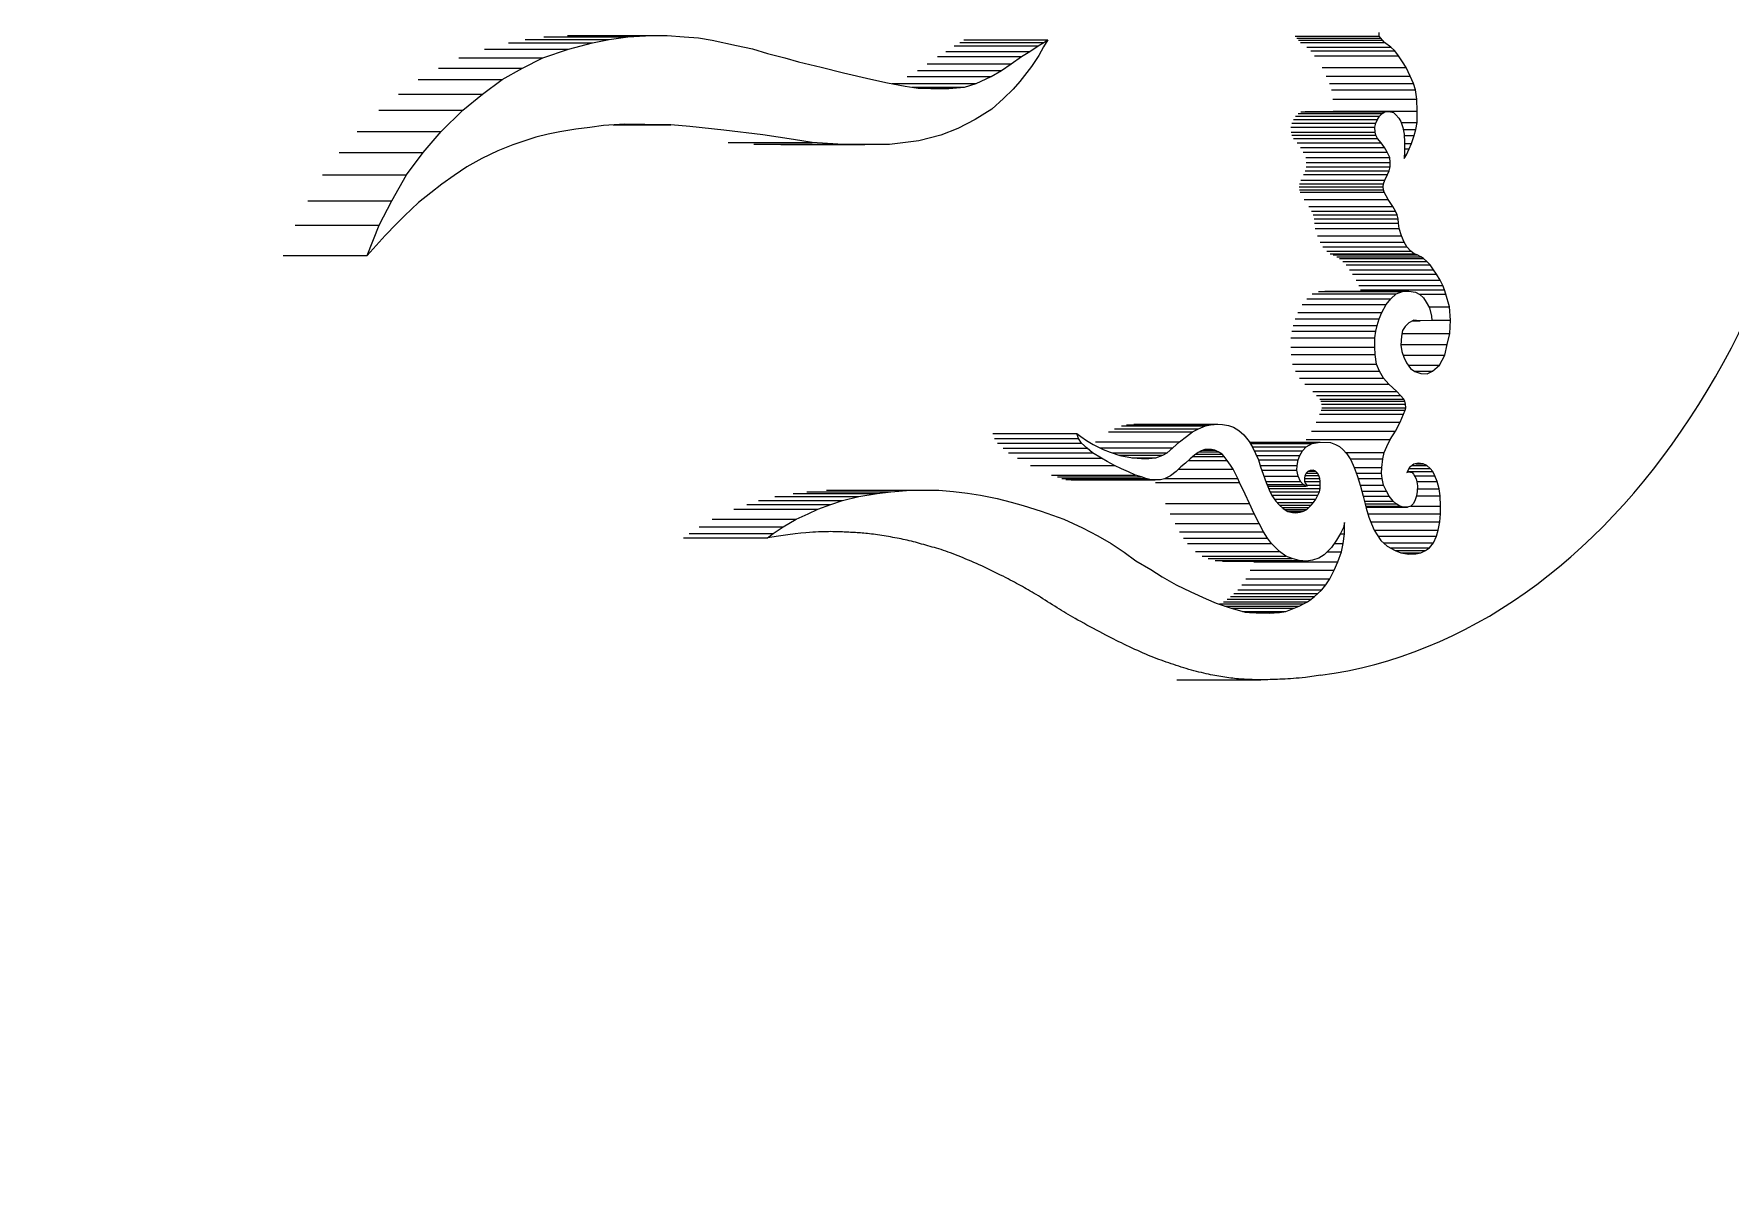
# Model space of a CAD drawing. Header units: inches. Extents: x 20 to 536, y 8 to 344.
# Drawn here: x 132.469 to 133.362, y 128.641 to 129.25 of the extents above; entities that cross this region are included whole.
import ezdxf

# ---------------------------------------------------------------- set-up
doc = ezdxf.new("R2010")
doc.units = ezdxf.units.IN
doc.header["$LTSCALE"] = 16
doc.header["$MEASUREMENT"] = 0
doc.layers.add('Visible (ANSI)', color=7, linetype='Continuous', lineweight=50)

msp = doc.modelspace()

# ---------------------------------------------------------------- linework, layer by layer
at = {"layer": 'Visible (ANSI)', "linetype": 'Continuous', "lineweight": 18}
for p, q in [((132.750077, 129.248725), (132.794271, 129.248725)), ((132.758245, 129.248742), (132.802439, 129.248742)), ((132.781835, 129.248072), (132.794271, 129.248725)), ((132.794271, 129.248725), (132.802439, 129.248742)), ((132.802439, 129.248742), (132.811477, 129.248097)), ((133.132948, 129.248446), (133.177142, 129.248446)), ((133.177142, 129.248446), (133.177051, 129.250397)), ((133.177953, 129.24733), (133.177142, 129.248446)), ((132.706282, 129.241606), (132.750476, 129.241606)), ((132.718937, 129.244876), (132.763131, 129.244876)), ((132.72766, 129.246663), (132.771855, 129.246663)), ((132.737053, 129.236943), (132.750476, 129.241606)), ((132.73764, 129.248072), (132.781835, 129.248072)), ((132.750476, 129.241606), (132.763131, 129.244876)), ((132.763131, 129.244876), (132.771855, 129.246663)), ((132.771855, 129.246663), (132.781835, 129.248072)), ((132.811477, 129.248097), (132.818977, 129.247559)), ((132.818977, 129.247559), (132.826196, 129.2462)), ((132.826196, 129.2462), (132.838848, 129.243446)), ((132.838848, 129.243446), (132.84732, 129.241704)), ((132.84732, 129.241704), (132.855319, 129.239275)), ((132.949145, 129.240382), (132.993339, 129.240382)), ((132.953441, 129.243314), (132.997635, 129.243314)), ((132.956403, 129.245134), (133.000597, 129.245134)), ((132.958509, 129.246494), (133.002703, 129.246494)), ((132.988944, 129.237721), (132.993339, 129.240382)), ((132.993339, 129.240382), (132.997635, 129.243314)), ((132.997635, 129.243314), (133.000597, 129.245134)), ((133.000537, 129.242743), (132.998051, 129.238261)), ((133.002703, 129.246494), (133.000537, 129.242743)), ((133.000597, 129.245134), (133.002703, 129.246494)), ((133.133759, 129.24733), (133.177953, 129.24733)), ((133.134569, 129.246317), (133.178763, 129.246317)), ((133.135727, 129.245101), (133.179921, 129.245101)), ((133.13893, 129.242526), (133.183124, 129.242526)), ((133.141058, 129.240677), (133.185252, 129.240677)), ((133.178763, 129.246317), (133.177953, 129.24733)), ((133.179921, 129.245101), (133.178763, 129.246317)), ((133.183124, 129.242526), (133.179921, 129.245101)), ((133.185252, 129.240677), (133.183124, 129.242526)), ((133.187235, 129.238034), (133.185252, 129.240677)), ((132.682176, 129.231503), (132.72637, 129.231503)), ((132.692859, 129.236943), (132.737053, 129.236943)), ((132.715692, 129.225513), (132.72637, 129.231503)), ((132.72637, 129.231503), (132.737053, 129.236943)), ((132.855319, 129.239275), (132.864276, 129.236999)), ((132.864276, 129.236999), (132.871599, 129.234828)), ((132.871599, 129.234828), (132.883498, 129.232076)), ((132.883498, 129.232076), (132.895249, 129.229038)), ((132.939285, 129.233815), (132.98348, 129.233815)), ((132.94475, 129.237721), (132.988944, 129.237721)), ((132.978323, 129.230324), (132.98348, 129.233815)), ((132.98348, 129.233815), (132.988944, 129.237721)), ((132.994084, 129.232506), (132.987932, 129.224544)), ((132.998051, 129.238261), (132.994084, 129.232506)), ((133.143041, 129.238034), (133.187235, 129.238034)), ((133.147137, 129.231885), (133.191331, 129.231885)), ((133.189345, 129.234874), (133.187235, 129.238034)), ((133.191331, 129.231885), (133.189345, 129.234874)), ((133.193454, 129.227429), (133.191331, 129.231885)), ((132.671498, 129.225513), (132.715692, 129.225513)), ((132.705224, 129.217871), (132.715692, 129.225513)), ((132.895249, 129.229038), (132.909597, 129.225777)), ((132.909597, 129.225777), (132.918455, 129.223906)), ((132.918455, 129.223906), (132.927636, 129.222033)), ((132.920881, 129.223411), (132.965002, 129.223411)), ((132.927636, 129.222033), (132.934564, 129.221077)), ((132.928777, 129.227237), (132.972971, 129.227237)), ((132.931267, 129.221532), (132.95887, 129.221532)), ((132.934129, 129.230324), (132.978323, 129.230324)), ((132.950613, 129.220834), (132.95887, 129.221532)), ((132.95887, 129.221532), (132.965002, 129.223411)), ((132.965002, 129.223411), (132.972971, 129.227237)), ((132.972971, 129.227237), (132.978323, 129.230324)), ((132.987932, 129.224544), (132.984536, 129.220456)), ((133.14926, 129.227429), (133.193454, 129.227429)), ((133.150887, 129.223568), (133.195081, 129.223568)), ((133.195081, 129.223568), (133.193454, 129.227429)), ((133.196092, 129.220129), (133.195081, 129.223568)), ((132.66103, 129.217871), (132.705224, 129.217871)), ((132.69496, 129.209407), (132.705224, 129.217871)), ((132.934564, 129.221077), (132.941869, 129.220806)), ((132.941114, 129.220834), (132.950613, 129.220834)), ((132.941869, 129.220806), (132.950613, 129.220834)), ((132.979473, 129.215508), (132.973241, 129.210066)), ((132.984536, 129.220456), (132.979473, 129.215508)), ((133.151898, 129.220129), (133.196092, 129.220129)), ((133.152744, 129.215179), (133.196938, 129.215179)), ((133.196938, 129.215179), (133.196092, 129.220129)), ((133.197118, 129.208957), (133.196938, 129.215179)), ((132.650765, 129.209407), (132.69496, 129.209407)), ((132.68355, 129.198163), (132.69496, 129.209407)), ((132.964414, 129.204456), (132.955299, 129.199764)), ((132.973241, 129.210066), (132.964414, 129.204456)), ((133.131975, 129.204563), (133.176169, 129.204563)), ((133.133121, 129.206314), (133.177315, 129.206314)), ((133.134394, 129.207635), (133.178588, 129.207635)), ((133.135915, 129.208615), (133.180109, 129.208615)), ((133.138116, 129.208829), (133.18231, 129.208829)), ((133.152924, 129.208957), (133.197118, 129.208957)), ((133.17533, 129.202646), (133.176169, 129.204563)), ((133.176169, 129.204563), (133.177315, 129.206314)), ((133.177315, 129.206314), (133.178588, 129.207635)), ((133.178588, 129.207635), (133.180109, 129.208615)), ((133.180109, 129.208615), (133.18231, 129.208829)), ((133.18231, 129.208829), (133.184641, 129.208181)), ((133.184641, 129.208181), (133.185814, 129.207079)), ((133.185814, 129.207079), (133.187423, 129.205206)), ((133.187423, 129.205206), (133.18848, 129.203411)), ((133.196992, 129.202902), (133.197118, 129.208957)), ((132.639356, 129.198163), (132.68355, 129.198163)), ((132.674089, 129.187232), (132.68355, 129.198163)), ((132.733427, 129.195233), (132.728048, 129.193569)), ((132.739778, 129.19689), (132.733427, 129.195233)), ((132.746049, 129.198073), (132.739778, 129.19689)), ((132.75433, 129.199412), (132.746049, 129.198073)), ((132.761776, 129.20038), (132.75433, 129.199412)), ((132.768971, 129.201343), (132.761776, 129.20038)), ((132.78022, 129.202031), (132.768971, 129.201343)), ((132.774092, 129.201656), (132.804433, 129.201656)), ((132.790691, 129.201991), (132.78022, 129.202031)), ((132.804433, 129.201656), (132.790691, 129.201991)), ((132.814409, 129.200778), (132.804433, 129.201656)), ((132.832252, 129.198864), (132.814409, 129.200778)), ((132.852715, 129.196407), (132.832252, 129.198864)), ((132.868987, 129.194108), (132.852715, 129.196407)), ((132.946368, 129.196282), (132.934919, 129.193346)), ((132.955299, 129.199764), (132.946368, 129.196282)), ((133.130666, 129.200562), (133.17486, 129.200562)), ((133.130691, 129.197882), (133.174885, 129.197882)), ((133.131134, 129.196334), (133.175328, 129.196334)), ((133.131136, 129.202646), (133.17533, 129.202646)), ((133.17486, 129.200562), (133.17533, 129.202646)), ((133.174885, 129.197882), (133.17486, 129.200562)), ((133.175328, 129.196334), (133.174885, 129.197882)), ((133.176262, 129.194622), (133.175328, 129.196334)), ((133.18848, 129.203411), (133.189549, 129.200318)), ((133.188656, 129.202902), (133.196992, 129.202902)), ((133.189549, 129.200318), (133.190132, 129.19687)), ((133.189728, 129.19926), (133.196414, 129.19926)), ((133.190132, 129.19687), (133.190419, 129.19238)), ((133.190185, 129.196043), (133.195465, 129.196043)), ((133.194095, 129.19193), (133.195465, 129.196043)), ((133.195465, 129.196043), (133.196414, 129.19926)), ((133.196414, 129.19926), (133.196992, 129.202902)), ((132.629895, 129.187232), (132.674089, 129.187232)), ((132.665221, 129.175484), (132.674089, 129.187232)), ((132.71344, 129.188088), (132.704933, 129.184023)), ((132.721285, 129.191193), (132.71344, 129.188088)), ((132.728048, 129.193569), (132.721285, 129.191193)), ((132.834525, 129.192515), (132.878719, 129.192515)), ((132.847983, 129.191589), (132.892178, 129.191589)), ((132.86231, 129.191383), (132.906504, 129.191383)), ((132.878719, 129.192515), (132.868987, 129.194108)), ((132.892178, 129.191589), (132.878719, 129.192515)), ((132.906504, 129.191383), (132.892178, 129.191589)), ((132.919404, 129.191388), (132.906504, 129.191383)), ((132.934919, 129.193346), (132.919404, 129.191388)), ((133.132068, 129.194622), (133.176262, 129.194622)), ((133.133864, 129.192321), (133.178058, 129.192321)), ((133.135723, 129.189848), (133.179917, 129.189848)), ((133.137093, 129.18728), (133.181288, 129.18728)), ((133.178058, 129.192321), (133.176262, 129.194622)), ((133.179917, 129.189848), (133.178058, 129.192321)), ((133.181288, 129.18728), (133.179917, 129.189848)), ((133.182598, 129.184538), (133.181288, 129.18728)), ((133.1904, 129.187883), (133.190191, 129.184075)), ((133.190191, 129.184075), (133.191397, 129.186)), ((133.190297, 129.186), (133.191397, 129.186)), ((133.190419, 129.19238), (133.1904, 129.187883)), ((133.190405, 129.189054), (133.192898, 129.189054)), ((133.190417, 129.19193), (133.194095, 129.19193)), ((133.191397, 129.186), (133.192898, 129.189054)), ((133.192898, 129.189054), (133.194095, 129.19193)), ((132.6971, 129.179615), (132.690418, 129.175071)), ((132.704933, 129.184023), (132.6971, 129.179615)), ((133.138163, 129.177616), (133.182357, 129.177616)), ((133.138404, 129.184538), (133.182598, 129.184538)), ((133.138572, 129.179699), (133.182766, 129.179699)), ((133.138673, 129.181949), (133.182867, 129.181949)), ((133.181398, 129.175523), (133.182357, 129.177616)), ((133.182357, 129.177616), (133.182766, 129.179699)), ((133.182867, 129.181949), (133.182598, 129.184538)), ((133.182766, 129.179699), (133.182867, 129.181949)), ((132.621027, 129.175484), (132.665221, 129.175484)), ((132.657542, 129.161829), (132.665221, 129.175484)), ((132.683928, 129.170452), (132.678022, 129.165962)), ((132.690418, 129.175071), (132.683928, 129.170452)), ((133.134973, 129.16918), (133.179167, 129.16918)), ((133.135152, 129.170614), (133.179347, 129.170614)), ((133.13576, 129.172669), (133.179954, 129.172669)), ((133.137203, 129.175523), (133.181398, 129.175523)), ((133.179167, 129.16918), (133.179347, 129.170614)), ((133.179278, 129.167616), (133.179167, 129.16918)), ((133.179347, 129.170614), (133.179954, 129.172669)), ((133.179954, 129.172669), (133.181398, 129.175523)), ((132.613348, 129.161829), (132.657542, 129.161829)), ((132.650832, 129.149018), (132.657542, 129.161829)), ((132.67162, 129.160871), (132.664207, 129.153944)), ((132.678022, 129.165962), (132.67162, 129.160871)), ((133.135084, 129.167616), (133.179278, 129.167616)), ((133.135579, 129.166263), (133.179773, 129.166263)), ((133.137663, 129.162486), (133.181857, 129.162486)), ((133.179773, 129.166263), (133.179278, 129.167616)), ((133.181857, 129.162486), (133.179773, 129.166263)), ((133.184282, 129.158826), (133.181857, 129.162486)), ((132.664207, 129.153944), (132.659974, 129.149723)), ((133.140088, 129.158826), (133.184282, 129.158826)), ((133.141372, 129.156357), (133.185566, 129.156357)), ((133.142264, 129.154335), (133.186458, 129.154335)), ((133.142852, 129.152361), (133.187046, 129.152361)), ((133.185566, 129.156357), (133.184282, 129.158826)), ((133.186458, 129.154335), (133.185566, 129.156357)), ((133.187046, 129.152361), (133.186458, 129.154335)), ((133.187259, 129.149928), (133.187046, 129.152361)), ((132.606637, 129.149018), (132.650832, 129.149018)), ((132.644542, 129.132907), (132.650832, 129.149018)), ((132.654084, 129.143576), (132.644542, 129.132907)), ((132.659974, 129.149723), (132.654084, 129.143576)), ((133.143065, 129.149928), (133.187259, 129.149928)), ((133.143432, 129.147253), (133.187626, 129.147253)), ((133.144573, 129.143353), (133.188767, 129.143353)), ((133.187626, 129.147253), (133.187259, 129.149928)), ((133.188767, 129.143353), (133.187626, 129.147253)), ((133.190256, 129.140033), (133.188767, 129.143353)), ((132.600348, 129.132907), (132.644542, 129.132907)), ((133.146062, 129.140033), (133.190256, 129.140033)), ((133.147423, 129.137483), (133.191617, 129.137483)), ((133.149449, 129.135203), (133.193643, 129.135203)), ((133.151284, 129.13395), (133.195478, 129.13395)), ((133.152879, 129.133264), (133.197073, 129.133264)), ((133.154832, 129.132357), (133.199026, 129.132357)), ((133.191617, 129.137483), (133.190256, 129.140033)), ((133.193643, 129.135203), (133.191617, 129.137483)), ((133.195478, 129.13395), (133.193643, 129.135203)), ((133.197073, 129.133264), (133.195478, 129.13395)), ((133.199026, 129.132357), (133.197073, 129.133264)), ((133.200372, 129.131352), (133.199026, 129.132357)), ((133.156178, 129.131352), (133.200372, 129.131352)), ((133.157954, 129.12984), (133.202149, 129.12984)), ((133.159611, 129.128154), (133.203805, 129.128154)), ((133.16152, 129.125443), (133.205714, 129.125443)), ((133.202149, 129.12984), (133.200372, 129.131352)), ((133.203805, 129.128154), (133.202149, 129.12984)), ((133.205714, 129.125443), (133.203805, 129.128154)), ((133.207193, 129.123238), (133.205714, 129.125443)), ((133.162998, 129.123238), (133.207193, 129.123238)), ((133.164974, 129.119927), (133.209168, 129.119927)), ((133.166275, 129.117205), (133.210469, 129.117205)), ((133.167268, 129.114991), (133.211462, 129.114991)), ((133.209168, 129.119927), (133.207193, 129.123238)), ((133.210469, 129.117205), (133.209168, 129.119927)), ((133.211462, 129.114991), (133.210469, 129.117205)), ((133.212213, 129.112687), (133.211462, 129.114991)), ((133.136493, 129.107194), (133.180687, 129.107194)), ((133.138967, 129.110122), (133.183161, 129.110122)), ((133.141772, 129.112778), (133.185966, 129.112778)), ((133.145182, 129.114051), (133.189376, 129.114051)), ((133.14847, 129.114299), (133.192664, 129.114299)), ((133.178489, 129.103061), (133.180687, 129.107194)), ((133.180687, 129.107194), (133.183161, 129.110122)), ((133.183161, 129.110122), (133.185966, 129.112778)), ((133.185966, 129.112778), (133.189376, 129.114051)), ((133.189376, 129.114051), (133.192664, 129.114299)), ((133.192664, 129.114299), (133.196224, 129.113714)), ((133.196224, 129.113714), (133.198472, 129.112548)), ((133.198202, 129.112687), (133.212213, 129.112687)), ((133.198472, 129.112548), (133.200333, 129.11063)), ((133.200333, 129.11063), (133.2018, 129.108519)), ((133.2018, 129.108519), (133.203475, 129.105389)), ((133.203129, 129.106036), (133.214051, 129.106036)), ((133.214051, 129.106036), (133.212213, 129.112687)), ((133.214604, 129.098904), (133.214051, 129.106036)), ((133.132879, 129.099594), (133.177073, 129.099594)), ((133.134294, 129.103061), (133.178489, 129.103061)), ((133.176053, 129.096135), (133.177073, 129.099594)), ((133.177073, 129.099594), (133.178489, 129.103061)), ((133.192739, 129.097636), (133.190715, 129.095675)), ((133.195254, 129.098919), (133.192739, 129.097636)), ((133.194646, 129.098609), (133.198564, 129.098609)), ((133.194823, 129.098699), (133.198173, 129.098699)), ((133.198173, 129.098699), (133.195254, 129.098919)), ((133.198564, 129.098609), (133.198173, 129.098699)), ((133.204697, 129.098724), (133.198564, 129.098609)), ((133.203475, 129.105389), (133.204605, 129.101109)), ((133.204605, 129.101109), (133.204697, 129.098724)), ((133.20469, 129.098904), (133.214604, 129.098904)), ((133.214182, 129.092028), (133.214604, 129.098904)), ((133.130638, 129.089591), (133.174832, 129.089591)), ((133.131097, 129.093145), (133.175291, 129.093145)), ((133.131858, 129.096135), (133.176053, 129.096135)), ((133.174774, 129.084756), (133.174832, 129.089591)), ((133.174832, 129.089591), (133.175291, 129.093145)), ((133.175291, 129.093145), (133.176053, 129.096135)), ((133.188722, 129.090555), (133.188474, 129.085881)), ((133.189374, 129.093589), (133.188722, 129.090555)), ((133.189038, 129.092028), (133.214182, 129.092028)), ((133.190715, 129.095675), (133.189374, 129.093589)), ((133.212877, 129.086098), (133.214182, 129.092028)), ((133.13058, 129.084756), (133.174774, 129.084756)), ((133.130719, 129.08095), (133.174913, 129.08095)), ((133.174913, 129.08095), (133.174774, 129.084756)), ((133.175635, 129.075873), (133.174913, 129.08095)), ((133.188474, 129.085881), (133.188992, 129.082457)), ((133.188486, 129.086098), (133.212877, 129.086098)), ((133.188992, 129.082457), (133.189992, 129.079454)), ((133.189617, 129.080579), (133.211568, 129.080579)), ((133.189992, 129.079454), (133.191479, 129.07646)), ((133.208794, 129.075273), (133.211568, 129.080579)), ((133.211568, 129.080579), (133.212877, 129.086098)), ((133.131441, 129.075873), (133.175635, 129.075873)), ((133.132979, 129.072166), (133.177173, 129.072166)), ((133.177173, 129.072166), (133.175635, 129.075873)), ((133.179282, 129.06847), (133.177173, 129.072166)), ((133.191479, 129.07646), (133.193547, 129.073614)), ((133.192341, 129.075273), (133.208794, 129.075273)), ((133.193547, 129.073614), (133.195896, 129.071872)), ((133.195663, 129.072045), (133.20513, 129.072045)), ((133.195896, 129.071872), (133.19892, 129.07083)), ((133.19892, 129.07083), (133.202323, 129.070757)), ((133.202323, 129.070757), (133.20513, 129.072045)), ((133.20513, 129.072045), (133.208794, 129.075273)), ((133.135087, 129.06847), (133.179282, 129.06847)), ((133.137864, 129.065372), (133.182058, 129.065372)), ((133.142103, 129.061395), (133.186297, 129.061395)), ((133.182058, 129.065372), (133.179282, 129.06847)), ((133.186297, 129.061395), (133.182058, 129.065372)), ((133.188286, 129.059381), (133.186297, 129.061395)), ((133.144092, 129.059381), (133.188286, 129.059381)), ((133.145769, 129.057435), (133.189963, 129.057435)), ((133.146452, 129.056422), (133.190646, 129.056422)), ((133.146778, 129.054817), (133.190973, 129.054817)), ((133.146848, 129.052914), (133.191042, 129.052914)), ((133.189963, 129.057435), (133.188286, 129.059381)), ((133.190646, 129.056422), (133.189963, 129.057435)), ((133.190973, 129.054817), (133.190646, 129.056422)), ((133.190744, 129.05159), (133.191042, 129.052914)), ((133.191042, 129.052914), (133.190973, 129.054817)), ((133.041488, 129.043373), (133.085682, 129.043373)), ((133.044149, 129.043961), (133.088343, 129.043961)), ((133.047893, 129.044211), (133.092087, 129.044211)), ((133.082059, 129.041782), (133.085682, 129.043373)), ((133.085682, 129.043373), (133.088343, 129.043961)), ((133.088343, 129.043961), (133.092087, 129.044211)), ((133.092087, 129.044211), (133.094628, 129.044079)), ((133.094628, 129.044079), (133.097871, 129.043512)), ((133.097871, 129.043512), (133.100356, 129.042661)), ((133.14391, 129.04522), (133.188104, 129.04522)), ((133.14574, 129.04945), (133.189934, 129.04945)), ((133.146549, 129.05159), (133.190744, 129.05159)), ((133.185576, 129.040602), (133.188104, 129.04522)), ((133.188104, 129.04522), (133.189934, 129.04945)), ((133.189934, 129.04945), (133.190744, 129.05159)), ((132.973765, 129.039334), (133.01796, 129.039334)), ((132.974602, 129.036743), (133.018796, 129.036743)), ((132.976229, 129.034214), (133.020423, 129.034214)), ((133.018796, 129.036743), (133.01796, 129.039334)), ((133.01796, 129.039334), (133.020006, 129.037758)), ((133.020423, 129.034214), (133.018796, 129.036743)), ((133.020006, 129.037758), (133.023074, 129.035662)), ((133.023374, 129.03161), (133.020423, 129.034214)), ((133.023074, 129.035662), (133.02665, 129.033486)), ((133.027834, 129.034866), (133.072028, 129.034866)), ((133.034642, 129.040197), (133.078836, 129.040197)), ((133.037865, 129.041782), (133.082059, 129.041782)), ((133.068438, 129.031749), (133.072028, 129.034866)), ((133.072028, 129.034866), (133.075684, 129.037716)), ((133.075684, 129.037716), (133.078836, 129.040197)), ((133.078836, 129.040197), (133.082059, 129.041782)), ((133.100356, 129.042661), (133.10323, 129.040831)), ((133.10323, 129.040831), (133.105791, 129.038547)), ((133.105791, 129.038547), (133.108617, 129.035101)), ((133.108617, 129.035101), (133.110382, 129.032228)), ((133.108843, 129.034733), (133.146067, 129.034733)), ((133.109208, 129.034139), (133.141848, 129.034139)), ((133.138604, 129.036097), (133.182798, 129.036097)), ((133.13866, 129.03233), (133.141848, 129.034139)), ((133.141382, 129.040602), (133.185576, 129.040602)), ((133.141848, 129.034139), (133.146067, 129.034733)), ((133.146067, 129.034733), (133.151458, 129.034525)), ((133.151458, 129.034525), (133.154089, 129.033545)), ((133.18109, 129.032432), (133.182798, 129.036097)), ((133.182798, 129.036097), (133.185576, 129.040602)), ((132.97918, 129.03161), (133.023374, 129.03161)), ((132.982095, 129.029203), (133.026289, 129.029203)), ((132.986825, 129.026338), (133.03102, 129.026338)), ((133.026289, 129.029203), (133.023374, 129.03161)), ((133.03102, 129.026338), (133.026289, 129.029203)), ((133.02665, 129.033486), (133.031894, 129.030976)), ((133.030279, 129.031749), (133.068438, 129.031749)), ((133.034032, 129.024671), (133.03102, 129.026338)), ((133.031894, 129.030976), (133.035528, 129.029429)), ((133.035528, 129.029429), (133.040686, 129.027821)), ((133.036607, 129.029093), (133.065521, 129.029093)), ((133.040481, 129.027885), (133.06331, 129.027885)), ((133.040686, 129.027821), (133.047238, 129.026509)), ((133.046991, 129.026558), (133.059513, 129.026558)), ((133.047238, 129.026509), (133.052024, 129.026239)), ((133.052024, 129.026239), (133.055897, 129.026221)), ((133.055897, 129.026221), (133.059513, 129.026558)), ((133.059513, 129.026558), (133.06331, 129.027885)), ((133.06331, 129.027885), (133.065521, 129.029093)), ((133.065521, 129.029093), (133.068438, 129.031749)), ((133.077572, 129.025962), (133.075153, 129.02375)), ((133.076745, 129.025206), (133.097086, 129.025206)), ((133.079818, 129.027924), (133.077572, 129.025962)), ((133.079039, 129.027244), (133.095499, 129.027244)), ((133.081769, 129.029402), (133.079818, 129.027924)), ((133.080517, 129.028453), (133.094373, 129.028453)), ((133.083398, 129.03027), (133.081769, 129.029402)), ((133.082325, 129.029698), (133.092324, 129.029698)), ((133.085344, 129.030848), (133.083398, 129.03027)), ((133.084354, 129.030554), (133.090678, 129.030554)), ((133.087225, 129.030981), (133.085344, 129.030848)), ((133.085588, 129.030865), (133.088898, 129.030865)), ((133.088898, 129.030865), (133.087225, 129.030981)), ((133.090678, 129.030554), (133.088898, 129.030865)), ((133.092324, 129.029698), (133.090678, 129.030554)), ((133.094373, 129.028453), (133.092324, 129.029698)), ((133.095499, 129.027244), (133.094373, 129.028453)), ((133.097086, 129.025206), (133.095499, 129.027244)), ((133.098818, 129.022629), (133.097086, 129.025206)), ((133.110319, 129.03233), (133.13866, 129.03233)), ((133.110382, 129.032228), (133.112001, 129.028849)), ((133.111336, 129.030237), (133.136786, 129.030237)), ((133.112001, 129.028849), (133.113556, 129.025559)), ((133.112526, 129.027739), (133.13528, 129.027739)), ((133.113556, 129.025559), (133.114607, 129.021811)), ((133.113584, 129.025459), (133.134428, 129.025459)), ((133.133946, 129.022466), (133.134428, 129.025459)), ((133.134428, 129.025459), (133.13528, 129.027739)), ((133.13528, 129.027739), (133.136786, 129.030237)), ((133.136786, 129.030237), (133.13866, 129.03233)), ((133.154089, 129.033545), (133.156139, 129.032452)), ((133.156139, 129.032452), (133.157975, 129.03084)), ((133.157975, 129.03084), (133.159962, 129.028613)), ((133.159296, 129.029359), (133.179709, 129.029359)), ((133.159962, 129.028613), (133.162103, 129.025566)), ((133.161775, 129.026032), (133.178958, 129.026032)), ((133.162103, 129.025566), (133.163817, 129.021379)), ((133.178387, 129.021521), (133.178958, 129.026032)), ((133.178958, 129.026032), (133.179709, 129.029359)), ((133.179709, 129.029359), (133.18109, 129.032432)), ((132.993665, 129.022457), (133.037859, 129.022457)), ((133.004653, 129.017444), (133.048847, 129.017444)), ((133.007739, 129.016468), (133.051933, 129.016468)), ((133.037859, 129.022457), (133.034032, 129.024671)), ((133.041463, 129.020801), (133.037859, 129.022457)), ((133.045208, 129.019099), (133.041463, 129.020801)), ((133.048847, 129.017444), (133.045208, 129.019099)), ((133.051933, 129.016468), (133.048847, 129.017444)), ((133.054345, 129.015627), (133.051933, 129.016468)), ((133.067259, 129.0171), (133.064069, 129.015415)), ((133.070177, 129.019374), (133.067259, 129.0171)), ((133.072767, 129.021786), (133.070177, 129.019374)), ((133.071453, 129.020562), (133.100239, 129.020562)), ((133.075153, 129.02375), (133.072767, 129.021786)), ((133.100239, 129.020562), (133.098818, 129.022629)), ((133.101624, 129.017732), (133.100239, 129.020562)), ((133.102655, 129.015586), (133.101624, 129.017732)), ((133.114423, 129.022466), (133.133946, 129.022466)), ((133.114607, 129.021811), (133.115976, 129.017979)), ((133.115219, 129.020097), (133.133822, 129.020097)), ((133.115976, 129.017979), (133.117604, 129.013614)), ((133.116372, 129.016917), (133.134362, 129.016917)), ((133.133822, 129.020097), (133.133946, 129.022466)), ((133.134362, 129.016917), (133.133822, 129.020097)), ((133.135626, 129.014162), (133.134362, 129.016917)), ((133.137988, 129.017144), (133.137723, 129.015793)), ((133.138729, 129.018447), (133.137988, 129.017144)), ((133.138034, 129.017225), (133.145328, 129.017225)), ((133.139593, 129.019417), (133.138729, 129.018447)), ((133.138778, 129.018502), (133.144642, 129.018502)), ((133.140819, 129.019944), (133.139593, 129.019417)), ((133.139768, 129.019492), (133.143601, 129.019492)), ((133.142406, 129.019974), (133.140819, 129.019944)), ((133.143601, 129.019492), (133.142406, 129.019974)), ((133.144642, 129.018502), (133.143601, 129.019492)), ((133.145328, 129.017225), (133.144642, 129.018502)), ((133.145899, 129.01561), (133.145328, 129.017225)), ((133.163759, 129.021521), (133.178387, 129.021521)), ((133.163817, 129.021379), (133.165554, 129.017155)), ((133.165017, 129.018462), (133.178334, 129.018462)), ((133.165554, 129.017155), (133.167281, 129.011631)), ((133.178334, 129.018462), (133.178387, 129.021521)), ((133.178606, 129.015639), (133.178334, 129.018462)), ((133.192966, 129.021488), (133.191691, 129.018795)), ((133.191691, 129.018795), (133.192505, 129.019098)), ((133.191835, 129.019098), (133.192505, 129.019098)), ((133.191947, 129.019335), (133.205247, 129.019335)), ((133.192505, 129.019098), (133.193526, 129.01906)), ((133.192715, 129.020959), (133.20387, 129.020959)), ((133.195284, 129.023273), (133.192966, 129.021488)), ((133.193526, 129.01906), (133.194428, 129.01873)), ((133.19438, 129.022577), (133.202168, 129.022577)), ((133.194428, 129.01873), (133.195089, 129.017877)), ((133.195089, 129.017877), (133.195794, 129.016736)), ((133.197616, 129.023684), (133.195284, 129.023273)), ((133.195592, 129.017063), (133.206306, 129.017063)), ((133.195794, 129.016736), (133.196582, 129.015424)), ((133.196323, 129.023456), (133.200148, 129.023456)), ((133.200148, 129.023456), (133.197616, 129.023684)), ((133.202168, 129.022577), (133.200148, 129.023456)), ((133.20387, 129.020959), (133.202168, 129.022577)), ((133.205247, 129.019335), (133.20387, 129.020959)), ((133.206306, 129.017063), (133.205247, 129.019335)), ((133.207566, 129.014154), (133.206306, 129.017063)), ((132.868674, 129.007731), (132.912868, 129.007731)), ((132.875965, 129.008555), (132.920159, 129.008555)), ((132.886225, 129.009432), (132.930419, 129.009432)), ((132.89323, 129.009563), (132.937424, 129.009563)), ((132.903346, 129.006177), (132.912868, 129.007731)), ((132.912868, 129.007731), (132.920159, 129.008555)), ((132.920159, 129.008555), (132.930419, 129.009432)), ((132.930419, 129.009432), (132.937424, 129.009563)), ((132.937424, 129.009563), (132.945405, 129.009438)), ((132.945405, 129.009438), (132.953098, 129.008894)), ((132.953098, 129.008894), (132.960406, 129.007931)), ((132.960406, 129.007931), (132.967228, 129.006821)), ((133.010151, 129.015627), (133.054345, 129.015627)), ((133.012211, 129.015173), (133.056405, 129.015173)), ((133.014966, 129.01488), (133.059161, 129.01488)), ((133.056405, 129.015173), (133.054345, 129.015627)), ((133.059161, 129.01488), (133.056405, 129.015173)), ((133.062052, 129.014984), (133.059161, 129.01488)), ((133.059386, 129.013486), (133.10358, 129.013486)), ((133.064069, 129.015415), (133.062052, 129.014984)), ((133.064391, 129.015586), (133.102655, 129.015586)), ((133.10358, 129.013486), (133.102655, 129.015586)), ((133.1065, 129.007462), (133.10358, 129.013486)), ((133.108832, 129.002543), (133.1065, 129.007462)), ((133.1174, 129.014162), (133.135626, 129.014162)), ((133.117604, 129.013614), (133.119165, 129.009696)), ((133.118072, 129.012439), (133.137026, 129.012439)), ((133.11843, 129.011541), (133.138491, 129.011541)), ((133.118863, 129.010453), (133.145987, 129.010453)), ((133.119165, 129.009696), (133.120654, 129.006674)), ((133.119652, 129.008708), (133.145607, 129.008708)), ((133.137026, 129.012439), (133.135626, 129.014162)), ((133.138491, 129.011541), (133.137026, 129.012439)), ((133.137723, 129.015793), (133.137696, 129.014335)), ((133.137696, 129.014335), (133.138143, 129.013222)), ((133.137719, 129.01561), (133.145899, 129.01561)), ((133.137814, 129.014042), (133.146033, 129.014042)), ((133.138143, 129.013222), (133.139358, 129.011555)), ((133.138562, 129.01154), (133.138491, 129.011541)), ((133.139358, 129.011555), (133.138562, 129.01154)), ((133.138934, 129.012137), (133.14609, 129.012137)), ((133.144869, 129.006956), (133.145607, 129.008708)), ((133.145607, 129.008708), (133.145987, 129.010453)), ((133.146033, 129.014042), (133.145899, 129.01561)), ((133.145987, 129.010453), (133.14609, 129.012137)), ((133.14609, 129.012137), (133.146033, 129.014042)), ((133.166028, 129.015639), (133.178606, 129.015639)), ((133.167094, 129.012229), (133.179292, 129.012229)), ((133.167281, 129.011631), (133.168715, 129.006307)), ((133.167982, 129.009027), (133.180833, 129.009027)), ((133.179292, 129.012229), (133.178606, 129.015639)), ((133.180833, 129.009027), (133.179292, 129.012229)), ((133.182368, 129.006401), (133.180833, 129.009027)), ((133.196582, 129.015424), (133.196922, 129.013988)), ((133.197012, 129.008739), (133.196666, 129.00654)), ((133.196883, 129.014154), (133.207566, 129.014154)), ((133.196922, 129.013988), (133.197147, 129.0118)), ((133.197147, 129.0118), (133.197012, 129.008739)), ((133.197074, 129.01014), (133.208577, 129.01014)), ((133.208577, 129.01014), (133.207566, 129.014154)), ((133.209065, 129.006483), (133.208577, 129.01014)), ((132.83761, 128.999587), (132.881804, 128.999587)), ((132.844302, 129.002049), (132.888496, 129.002049)), ((132.850511, 129.004091), (132.894705, 129.004091)), ((132.859152, 129.006177), (132.903346, 129.006177)), ((132.876572, 128.997151), (132.881804, 128.999587)), ((132.881804, 128.999587), (132.888496, 129.002049)), ((132.888496, 129.002049), (132.894705, 129.004091)), ((132.894705, 129.004091), (132.903346, 129.006177)), ((132.967228, 129.006821), (132.976151, 129.005184)), ((132.976151, 129.005184), (132.983371, 129.003119)), ((132.983371, 129.003119), (132.989712, 129.00145)), ((132.989712, 129.00145), (132.99918, 128.998465)), ((132.99918, 128.998465), (133.011091, 128.994288)), ((133.064638, 129.002543), (133.108832, 129.002543)), ((133.111282, 128.996996), (133.108832, 129.002543)), ((133.120515, 129.006956), (133.144869, 129.006956)), ((133.120654, 129.006674), (133.122713, 129.003752)), ((133.12201, 129.004749), (133.143778, 129.004749)), ((133.122713, 129.003752), (133.124446, 129.001721)), ((133.123317, 129.003043), (133.142525, 129.003043)), ((133.124446, 129.001721), (133.126601, 128.999886)), ((133.124565, 129.00162), (133.141347, 129.00162)), ((133.125909, 129.000475), (133.140128, 129.000475)), ((133.126601, 128.999886), (133.128958, 128.998248)), ((133.127397, 128.999333), (133.138988, 128.999333)), ((133.128733, 128.998404), (133.13729, 128.998404)), ((133.13543, 128.997864), (133.13729, 128.998404)), ((133.13729, 128.998404), (133.138988, 128.999333)), ((133.138988, 128.999333), (133.140128, 129.000475)), ((133.140128, 129.000475), (133.141347, 129.00162)), ((133.141347, 129.00162), (133.142525, 129.003043)), ((133.142525, 129.003043), (133.143778, 129.004749)), ((133.143778, 129.004749), (133.144869, 129.006956)), ((133.168689, 129.006401), (133.182368, 129.006401)), ((133.168715, 129.006307), (133.170247, 129.000045)), ((133.169346, 129.003727), (133.184394, 129.003727)), ((133.169709, 129.002245), (133.186088, 129.002245)), ((133.169983, 129.001126), (133.187936, 129.001126)), ((133.170101, 129.000643), (133.189901, 129.000643)), ((133.170105, 129.000625), (133.191984, 129.000625)), ((133.170247, 129.000045), (133.171654, 128.995305)), ((133.184394, 129.003727), (133.182368, 129.006401)), ((133.186088, 129.002245), (133.184394, 129.003727)), ((133.187936, 129.001126), (133.186088, 129.002245)), ((133.189901, 129.000643), (133.187936, 129.001126)), ((133.191984, 129.000625), (133.189901, 129.000643)), ((133.193694, 129.001118), (133.191984, 129.000625)), ((133.195191, 129.002589), (133.193694, 129.001118)), ((133.193748, 129.001171), (133.20931, 129.001171)), ((133.195991, 129.004392), (133.195191, 129.002589)), ((133.196666, 129.00654), (133.195991, 129.004392)), ((133.196647, 129.006483), (133.209065, 129.006483)), ((133.20931, 129.001171), (133.209065, 129.006483)), ((133.209283, 128.997046), (133.20931, 129.001171)), ((132.819275, 128.990291), (132.863469, 128.990291)), ((132.826079, 128.994284), (132.870273, 128.994284)), ((132.858247, 128.986756), (132.863469, 128.990291)), ((132.863469, 128.990291), (132.870273, 128.994284)), ((132.870273, 128.994284), (132.876572, 128.997151)), ((133.011091, 128.994288), (133.0209, 128.989758)), ((133.0209, 128.989758), (133.029017, 128.985511)), ((133.067087, 128.996996), (133.111282, 128.996996)), ((133.069651, 128.991903), (133.113845, 128.991903)), ((133.113845, 128.991903), (133.111282, 128.996996)), ((133.116283, 128.987538), (133.113845, 128.991903)), ((133.128958, 128.998248), (133.131542, 128.997735)), ((133.130892, 128.997864), (133.13543, 128.997864)), ((133.131542, 128.997735), (133.133249, 128.997655)), ((133.133249, 128.997655), (133.13543, 128.997864)), ((133.158304, 128.989825), (133.156752, 128.986756)), ((133.158895, 128.992442), (133.158304, 128.989825)), ((133.158744, 128.986495), (133.158895, 128.992442)), ((133.171137, 128.997046), (133.209283, 128.997046)), ((133.171654, 128.995305), (133.173049, 128.991848)), ((133.172632, 128.99288), (133.208997, 128.99288)), ((133.173049, 128.991848), (133.174442, 128.988483)), ((133.208129, 128.988555), (133.208997, 128.99288)), ((133.208997, 128.99288), (133.209283, 128.997046)), ((132.811059, 128.984362), (132.855253, 128.984362)), ((132.814053, 128.986756), (132.858247, 128.986756)), ((132.855253, 128.984362), (132.858247, 128.986756)), ((132.861086, 128.985258), (132.855253, 128.984362)), ((132.865869, 128.985956), (132.861086, 128.985258)), ((132.869745, 128.986482), (132.865869, 128.985956)), ((132.872859, 128.986863), (132.869745, 128.986482)), ((132.875354, 128.987127), (132.872859, 128.986863)), ((132.877375, 128.9873), (132.875354, 128.987127)), ((132.879065, 128.987409), (132.877375, 128.9873)), ((132.880568, 128.987482), (132.879065, 128.987409)), ((132.882006, 128.98754), (132.880568, 128.987482)), ((132.883399, 128.987589), (132.882006, 128.98754)), ((132.884747, 128.987627), (132.883399, 128.987589)), ((132.886047, 128.987656), (132.884747, 128.987627)), ((132.887299, 128.987675), (132.886047, 128.987656)), ((132.888501, 128.987684), (132.887299, 128.987675)), ((132.889651, 128.987683), (132.888501, 128.987684)), ((132.890747, 128.987672), (132.889651, 128.987683)), ((132.89179, 128.987652), (132.890747, 128.987672)), ((132.892784, 128.987623), (132.89179, 128.987652)), ((132.893736, 128.987587), (132.892784, 128.987623)), ((132.894654, 128.987546), (132.893736, 128.987587)), ((132.895542, 128.987501), (132.894654, 128.987546)), ((132.896409, 128.987455), (132.895542, 128.987501)), ((132.89726, 128.987408), (132.896409, 128.987455)), ((132.898103, 128.987363), (132.89726, 128.987408)), ((132.898942, 128.98732), (132.898103, 128.987363)), ((132.899783, 128.987278), (132.898942, 128.98732)), ((132.900628, 128.987235), (132.899783, 128.987278)), ((132.901481, 128.98719), (132.900628, 128.987235)), ((132.902344, 128.987141), (132.901481, 128.98719)), ((132.903221, 128.987085), (132.902344, 128.987141)), ((132.904115, 128.987022), (132.903221, 128.987085)), ((132.905029, 128.986949), (132.904115, 128.987022)), ((132.905966, 128.986865), (132.905029, 128.986949)), ((132.906927, 128.986769), (132.905966, 128.986865)), ((132.90791, 128.986663), (132.906927, 128.986769)), ((132.908916, 128.986546), (132.90791, 128.986663)), ((132.909944, 128.986419), (132.908916, 128.986546)), ((132.910994, 128.986283), (132.909944, 128.986419)), ((132.912066, 128.986137), (132.910994, 128.986283)), ((132.91316, 128.985982), (132.912066, 128.986137)), ((132.914274, 128.985819), (132.91316, 128.985982)), ((132.915405, 128.985648), (132.914274, 128.985819)), ((132.916547, 128.985469), (132.915405, 128.985648)), ((132.917697, 128.985284), (132.916547, 128.985469)), ((132.918848, 128.985093), (132.917697, 128.985284)), ((132.919997, 128.984897), (132.918848, 128.985093)), ((132.921139, 128.984696), (132.919997, 128.984897)), ((132.922268, 128.984491), (132.921139, 128.984696)), ((132.923382, 128.984282), (132.922268, 128.984491)), ((132.924482, 128.984069), (132.923382, 128.984282)), ((132.92557, 128.983851), (132.924482, 128.984069)), ((132.926649, 128.983626), (132.92557, 128.983851)), ((132.927721, 128.983393), (132.926649, 128.983626)), ((132.92879, 128.983152), (132.927721, 128.983393)), ((132.929858, 128.982901), (132.92879, 128.983152)), ((132.930928, 128.982639), (132.929858, 128.982901)), ((132.932002, 128.982366), (132.930928, 128.982639)), ((132.93308, 128.982082), (132.932002, 128.982366)), ((132.934163, 128.98179), (132.93308, 128.982082)), ((132.935251, 128.981489), (132.934163, 128.98179)), ((132.936345, 128.981184), (132.935251, 128.981489)), ((132.937444, 128.980873), (132.936345, 128.981184)), ((132.938549, 128.98056), (132.937444, 128.980873)), ((132.93966, 128.980246), (132.938549, 128.98056)), ((133.029017, 128.985511), (133.036061, 128.981518)), ((133.036061, 128.981518), (133.042917, 128.976834)), ((133.072089, 128.987538), (133.116283, 128.987538)), ((133.074183, 128.984269), (133.118377, 128.984269)), ((133.07616, 128.98147), (133.120354, 128.98147)), ((133.118377, 128.984269), (133.116283, 128.987538)), ((133.120354, 128.98147), (133.118377, 128.984269)), ((133.12457, 128.977176), (133.120354, 128.98147)), ((133.154677, 128.98318), (133.152035, 128.979283)), ((133.153536, 128.981498), (133.158105, 128.981498)), ((133.156752, 128.986756), (133.154677, 128.98318)), ((133.156601, 128.986495), (133.158744, 128.986495)), ((133.157166, 128.977049), (133.158105, 128.981498)), ((133.158105, 128.981498), (133.158744, 128.986495)), ((133.174412, 128.988555), (133.208129, 128.988555)), ((133.174442, 128.988483), (133.176023, 128.985946)), ((133.176023, 128.985946), (133.177932, 128.983048)), ((133.176428, 128.985331), (133.207251, 128.985331)), ((133.177932, 128.983048), (133.181287, 128.979987)), ((133.17928, 128.981818), (133.205662, 128.981818)), ((133.203612, 128.979122), (133.205662, 128.981818)), ((133.205662, 128.981818), (133.207251, 128.985331)), ((133.207251, 128.985331), (133.208129, 128.988555)), ((132.940778, 128.97993), (132.93966, 128.980246)), ((132.941905, 128.979611), (132.940778, 128.97993)), ((132.943044, 128.979285), (132.941905, 128.979611)), ((132.944197, 128.978948), (132.943044, 128.979285)), ((132.945367, 128.978596), (132.944197, 128.978948)), ((132.946557, 128.978226), (132.945367, 128.978596)), ((132.94777, 128.977834), (132.946557, 128.978226)), ((132.949008, 128.977416), (132.94777, 128.977834)), ((132.950272, 128.97697), (132.949008, 128.977416)), ((132.951561, 128.976497), (132.950272, 128.97697)), ((132.952872, 128.976), (132.951561, 128.976497)), ((132.954201, 128.975483), (132.952872, 128.976)), ((132.955545, 128.974949), (132.954201, 128.975483)), ((132.9569, 128.974399), (132.955545, 128.974949)), ((132.958264, 128.973838), (132.9569, 128.974399)), ((132.959634, 128.973268), (132.958264, 128.973838)), ((132.961007, 128.972691), (132.959634, 128.973268)), ((132.962382, 128.972106), (132.961007, 128.972691)), ((132.963763, 128.971513), (132.962382, 128.972106)), ((133.042917, 128.976834), (133.049089, 128.972412)), ((133.049089, 128.972412), (133.056868, 128.967716)), ((133.080376, 128.977176), (133.12457, 128.977176)), ((133.083844, 128.974858), (133.128038, 128.974858)), ((133.087107, 128.973492), (133.131301, 128.973492)), ((133.090805, 128.972444), (133.135, 128.972444)), ((133.094674, 128.972082), (133.138868, 128.972082)), ((133.111163, 128.971786), (133.155357, 128.971786)), ((133.128038, 128.974858), (133.12457, 128.977176)), ((133.131301, 128.973492), (133.128038, 128.974858)), ((133.135, 128.972444), (133.131301, 128.973492)), ((133.138868, 128.972082), (133.135, 128.972444)), ((133.142069, 128.972638), (133.138868, 128.972082)), ((133.145264, 128.973753), (133.142069, 128.972638)), ((133.148058, 128.975543), (133.145264, 128.973753)), ((133.152035, 128.979283), (133.148058, 128.975543)), ((133.149659, 128.977049), (133.157166, 128.977049)), ((133.153401, 128.967348), (133.155357, 128.971786)), ((133.155357, 128.971786), (133.157166, 128.977049)), ((133.181287, 128.979987), (133.18546, 128.977773)), ((133.182918, 128.979122), (133.203612, 128.979122)), ((133.18546, 128.977773), (133.18852, 128.976548)), ((133.185629, 128.977706), (133.201419, 128.977706)), ((133.18849, 128.97656), (133.198965, 128.97656)), ((133.18852, 128.976548), (133.192743, 128.975893)), ((133.192304, 128.975961), (133.196375, 128.975961)), ((133.192743, 128.975893), (133.196375, 128.975961)), ((133.196375, 128.975961), (133.198965, 128.97656)), ((133.198965, 128.97656), (133.201419, 128.977706)), ((133.201419, 128.977706), (133.203612, 128.979122)), ((132.965149, 128.970909), (132.963763, 128.971513)), ((132.966542, 128.970292), (132.965149, 128.970909)), ((132.967944, 128.969661), (132.966542, 128.970292)), ((132.969354, 128.969015), (132.967944, 128.969661)), ((132.970776, 128.968352), (132.969354, 128.969015)), ((132.972207, 128.967672), (132.970776, 128.968352)), ((132.973641, 128.966978), (132.972207, 128.967672)), ((132.975069, 128.966277), (132.973641, 128.966978)), ((132.976481, 128.965574), (132.975069, 128.966277)), ((132.977869, 128.964876), (132.976481, 128.965574)), ((132.979223, 128.964187), (132.977869, 128.964876)), ((132.980535, 128.963513), (132.979223, 128.964187)), ((132.981795, 128.962861), (132.980535, 128.963513)), ((132.982998, 128.962234), (132.981795, 128.962861)), ((133.056868, 128.967716), (133.062841, 128.96384)), ((133.062841, 128.96384), (133.070275, 128.959717)), ((133.106904, 128.962872), (133.151098, 128.962872)), ((133.109207, 128.967348), (133.153401, 128.967348)), ((133.148927, 128.959674), (133.151098, 128.962872)), ((133.151098, 128.962872), (133.153401, 128.967348)), ((132.984148, 128.961629), (132.982998, 128.962234)), ((132.985254, 128.961042), (132.984148, 128.961629)), ((132.986323, 128.960468), (132.985254, 128.961042)), ((132.987364, 128.959903), (132.986323, 128.960468)), ((132.988386, 128.959343), (132.987364, 128.959903)), ((132.989395, 128.958782), (132.988386, 128.959343)), ((132.990401, 128.958218), (132.989395, 128.958782)), ((132.99141, 128.957644), (132.990401, 128.958218)), ((132.992428, 128.957059), (132.99141, 128.957644)), ((132.993458, 128.956459), (132.992428, 128.957059)), ((132.994506, 128.955841), (132.993458, 128.956459)), ((132.995576, 128.955203), (132.994506, 128.955841)), ((132.99667, 128.954541), (132.995576, 128.955203)), ((132.997795, 128.953853), (132.99667, 128.954541)), ((132.998954, 128.953136), (132.997795, 128.953853)), ((133.070275, 128.959717), (133.077998, 128.956012)), ((133.077998, 128.956012), (133.086049, 128.952292)), ((133.100644, 128.955148), (133.144838, 128.955148)), ((133.102691, 128.957148), (133.146885, 128.957148)), ((133.104733, 128.959674), (133.148927, 128.959674)), ((133.142958, 128.953486), (133.144838, 128.955148)), ((133.144838, 128.955148), (133.146885, 128.957148)), ((133.146885, 128.957148), (133.148927, 128.959674)), ((133.00015, 128.952388), (132.998954, 128.953136)), ((133.001374, 128.951616), (133.00015, 128.952388)), ((133.002617, 128.950828), (133.001374, 128.951616)), ((133.00387, 128.950031), (133.002617, 128.950828)), ((133.005123, 128.949235), (133.00387, 128.950031)), ((133.006366, 128.948447), (133.005123, 128.949235)), ((133.007591, 128.947675), (133.006366, 128.948447)), ((133.008786, 128.946927), (133.007591, 128.947675)), ((133.009947, 128.946208), (133.008786, 128.946927)), ((133.011089, 128.945511), (133.009947, 128.946208)), ((133.012229, 128.944825), (133.011089, 128.945511)), ((133.086049, 128.952292), (133.091361, 128.950072)), ((133.091361, 128.950072), (133.098683, 128.947545)), ((133.093102, 128.949641), (133.137297, 128.949641)), ((133.095096, 128.950827), (133.13929, 128.950827)), ((133.095904, 128.948504), (133.134969, 128.948504)), ((133.097142, 128.952166), (133.141336, 128.952166)), ((133.098683, 128.947545), (133.106489, 128.945371)), ((133.098764, 128.953486), (133.142958, 128.953486)), ((133.09927, 128.947381), (133.132394, 128.947381)), ((133.105165, 128.945739), (133.127886, 128.945739)), ((133.106489, 128.945371), (133.112329, 128.944895)), ((133.108858, 128.945178), (133.124567, 128.945178)), ((133.112329, 128.944895), (133.119096, 128.944807)), ((133.119096, 128.944807), (133.124567, 128.945178)), ((133.124567, 128.945178), (133.127886, 128.945739)), ((133.127886, 128.945739), (133.132394, 128.947381)), ((133.132394, 128.947381), (133.134969, 128.948504)), ((133.134969, 128.948504), (133.137297, 128.949641)), ((133.137297, 128.949641), (133.13929, 128.950827)), ((133.13929, 128.950827), (133.141336, 128.952166)), ((133.141336, 128.952166), (133.142958, 128.953486)), ((133.013386, 128.94414), (133.012229, 128.944825)), ((133.014578, 128.943444), (133.013386, 128.94414)), ((133.015824, 128.942729), (133.014578, 128.943444)), ((133.017143, 128.941981), (133.015824, 128.942729)), ((133.018552, 128.941193), (133.017143, 128.941981)), ((133.020064, 128.940355), (133.018552, 128.941193)), ((133.021661, 128.939479), (133.020064, 128.940355)), ((133.023318, 128.938575), (133.021661, 128.939479)), ((133.025013, 128.937658), (133.023318, 128.938575)), ((133.026721, 128.936739), (133.025013, 128.937658)), ((133.028417, 128.935832), (133.026721, 128.936739)), ((133.030077, 128.934949), (133.028417, 128.935832)), ((133.031678, 128.934103), (133.030077, 128.934949)), ((133.033202, 128.933304), (133.031678, 128.934103)), ((133.034657, 128.932546), (133.033202, 128.933304)), ((133.036058, 128.931823), (133.034657, 128.932546)), ((133.037422, 128.931127), (133.036058, 128.931823)), ((133.038763, 128.93045), (133.037422, 128.931127)), ((133.040096, 128.929784), (133.038763, 128.93045)), ((133.041437, 128.929123), (133.040096, 128.929784)), ((133.042801, 128.928458), (133.041437, 128.929123)), ((133.044199, 128.927784), (133.042801, 128.928458)), ((133.045628, 128.927104), (133.044199, 128.927784)), ((133.047077, 128.926422), (133.045628, 128.927104)), ((133.048539, 128.925745), (133.047077, 128.926422)), ((133.050005, 128.925076), (133.048539, 128.925745)), ((133.051467, 128.924422), (133.050005, 128.925076)), ((133.052916, 128.923787), (133.051467, 128.924422)), ((133.054343, 128.923176), (133.052916, 128.923787)), ((133.055743, 128.922594), (133.054343, 128.923176)), ((133.057116, 128.922037), (133.055743, 128.922594)), ((133.058468, 128.921504), (133.057116, 128.922037)), ((133.059801, 128.920991), (133.058468, 128.921504)), ((133.061121, 128.920495), (133.059801, 128.920991)), ((133.06243, 128.920012), (133.061121, 128.920495)), ((133.063733, 128.919541), (133.06243, 128.920012)), ((133.065033, 128.919077), (133.063733, 128.919541)), ((133.066335, 128.918618), (133.065033, 128.919077)), ((133.06764, 128.918164), (133.066335, 128.918618)), ((133.068948, 128.917717), (133.06764, 128.918164)), ((133.07026, 128.917278), (133.068948, 128.917717)), ((133.071578, 128.916847), (133.07026, 128.917278)), ((133.070608, 128.909766), (133.114802, 128.909766)), ((133.072901, 128.916426), (133.071578, 128.916847)), ((133.074232, 128.916015), (133.072901, 128.916426)), ((133.07557, 128.915616), (133.074232, 128.916015)), ((133.076916, 128.91523), (133.07557, 128.915616)), ((133.078264, 128.914857), (133.076916, 128.91523)), ((133.079609, 128.914498), (133.078264, 128.914857)), ((133.080943, 128.914154), (133.079609, 128.914498)), ((133.082261, 128.913826), (133.080943, 128.914154)), ((133.083557, 128.913514), (133.082261, 128.913826)), ((133.084823, 128.91322), (133.083557, 128.913514)), ((133.086054, 128.912943), (133.084823, 128.91322)), ((133.087246, 128.912685), (133.086054, 128.912943)), ((133.088401, 128.912444), (133.087246, 128.912685)), ((133.089525, 128.912218), (133.088401, 128.912444)), ((133.090622, 128.912007), (133.089525, 128.912218)), ((133.091697, 128.91181), (133.090622, 128.912007)), ((133.092756, 128.911623), (133.091697, 128.91181)), ((133.093802, 128.911447), (133.092756, 128.911623)), ((133.094841, 128.91128), (133.093802, 128.911447)), ((133.095878, 128.91112), (133.094841, 128.91128)), ((133.096911, 128.910968), (133.095878, 128.91112)), ((133.097943, 128.910824), (133.096911, 128.910968)), ((133.098971, 128.910688), (133.097943, 128.910824)), ((133.099996, 128.910561), (133.098971, 128.910688)), ((133.101017, 128.910444), (133.099996, 128.910561)), ((133.102035, 128.910336), (133.101017, 128.910444)), ((133.103049, 128.910237), (133.102035, 128.910336)), ((133.104059, 128.910149), (133.103049, 128.910237)), ((133.105069, 128.910071), (133.104059, 128.910149)), ((133.106083, 128.910002), (133.105069, 128.910071)), ((133.107105, 128.909943), (133.106083, 128.910002)), ((133.108139, 128.909893), (133.107105, 128.909943)), ((133.10919, 128.909852), (133.108139, 128.909893)), ((133.11026, 128.909819), (133.10919, 128.909852)), ((133.111356, 128.909794), (133.11026, 128.909819)), ((133.112478, 128.909777), (133.111356, 128.909794)), ((133.113628, 128.909768), (133.112478, 128.909777)), ((133.114802, 128.909766), (133.113628, 128.909768)), ((133.115999, 128.909772), (133.114802, 128.909766)), ((133.117217, 128.909784), (133.115999, 128.909772)), ((133.118453, 128.909803), (133.117217, 128.909784)), ((133.119707, 128.909829), (133.118453, 128.909803)), ((133.120975, 128.909861), (133.119707, 128.909829)), ((133.122258, 128.9099), (133.120975, 128.909861)), ((133.123557, 128.909946), (133.122258, 128.9099)), ((133.124877, 128.909999), (133.123557, 128.909946)), ((133.126222, 128.910061), (133.124877, 128.909999)), ((133.127595, 128.910133), (133.126222, 128.910061)), ((133.129001, 128.910215), (133.127595, 128.910133)), ((133.130442, 128.910307), (133.129001, 128.910215)), ((133.131924, 128.910412), (133.130442, 128.910307)), ((133.133447, 128.910529), (133.131924, 128.910412)), ((133.135008, 128.910659), (133.133447, 128.910529)), ((133.136599, 128.910802), (133.135008, 128.910659)), ((133.138214, 128.910959), (133.136599, 128.910802)), ((133.146269, 128.912154), (133.138214, 128.910959))]:
    msp.add_line(p, q, dxfattribs=at)
for centre, major_axis, start_param, end_param in [((133.118194, 129.339734), (0, 0.42942), 3.2341876, 6.1529824), ((135.431917, 126.445125), (0, 2.8125), 0, 2.665656)]:
    msp.add_ellipse(centre, major_axis=major_axis, ratio=0.7071068, start_param=start_param, end_param=end_param, dxfattribs=at)
msp.add_ellipse((131.45449, 126.445125), major_axis=(0, 2.3125), ratio=0.7071068, dxfattribs=at)

doc.saveas('drawing.dxf')
